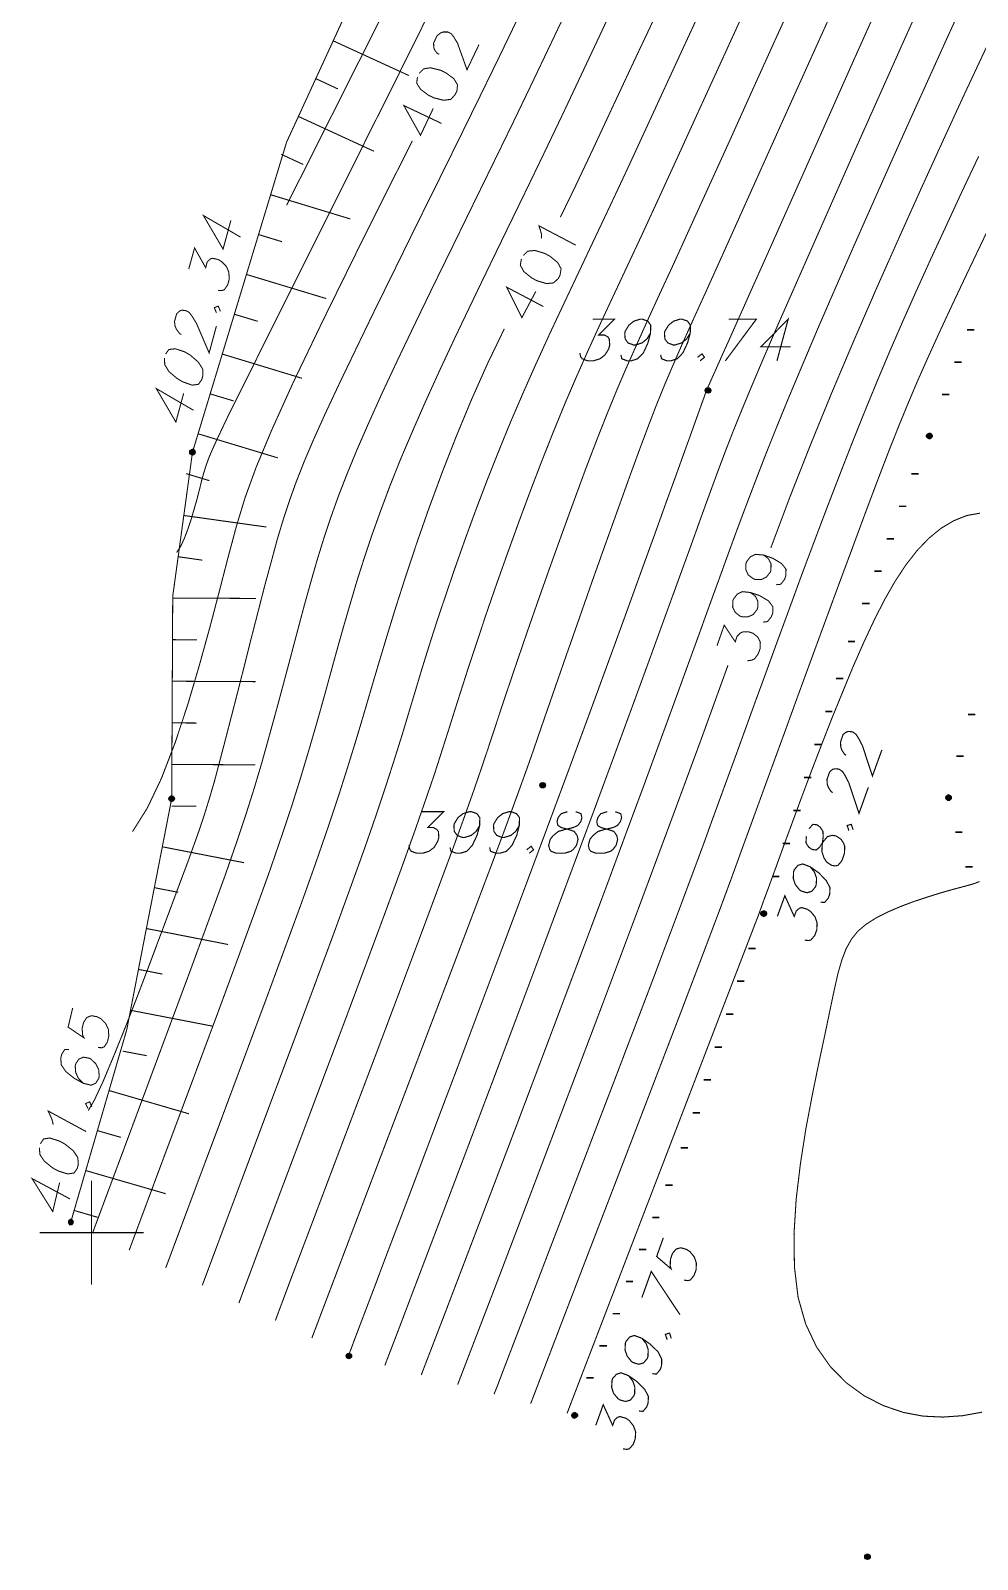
# Model space of a CAD drawing. Extents: x 489 to 720, y 1028 to 1176.
# Drawn here: x 591.96 to 601.07, y 1132.97 to 1147.68 of the extents above; entities that cross this region are included whole.
import ezdxf

# ---------------------------------------------------------------- set-up
doc = ezdxf.new("R2010")
doc.units = 0
doc.header["$MEASUREMENT"] = 0
for name, color, linetype in [('1202', 7, 'Continuous'), ('1501-TOPO', 7, 'Continuous'), ('1501-UP', 7, 'Continuous'), ('1506', 7, 'Continuous'), ('1507', 7, 'Continuous'), ('1510-UP', 7, 'Continuous'), ('1511-DOWN', 7, 'Continuous')]:
    doc.layers.add(name, color=color, linetype=linetype)

msp = doc.modelspace()

# ---------------------------------------------------------------- hatches: boundary and pattern name
at = {"layer": '1501-TOPO', "linetype": 'Continuous', "ltscale": 0.045455}
for points in [[(598.457, 1144.223), (598.457, 1144.203), (598.454, 1144.213)], [(598.462, 1144.232), (598.462, 1144.195), (598.457, 1144.223)], [(598.462, 1144.195), (598.457, 1144.223), (598.457, 1144.203)], [(598.47, 1144.238), (598.47, 1144.189), (598.462, 1144.232)], [(598.47, 1144.189), (598.462, 1144.232), (598.462, 1144.195)], [(598.48, 1144.239), (598.48, 1144.187), (598.47, 1144.238)], [(598.48, 1144.187), (598.47, 1144.238), (598.47, 1144.189)], [(598.491, 1144.238), (598.491, 1144.189), (598.48, 1144.239)], [(598.491, 1144.189), (598.48, 1144.239), (598.48, 1144.187)], [(598.5, 1144.232), (598.5, 1144.195), (598.491, 1144.238)], [(598.5, 1144.195), (598.491, 1144.238), (598.491, 1144.189)], [(598.505, 1144.223), (598.505, 1144.203), (598.5, 1144.232)], [(598.505, 1144.203), (598.5, 1144.232), (598.5, 1144.195)], [(598.508, 1144.213), (598.505, 1144.223), (598.505, 1144.203)], [(600.585, 1143.785), (600.634, 1143.765), (600.583, 1143.774)], [(600.634, 1143.765), (600.583, 1143.774), (600.628, 1143.756)], [(600.583, 1143.774), (600.628, 1143.756), (600.585, 1143.764)], [(600.591, 1143.793), (600.636, 1143.776), (600.585, 1143.785)], [(600.636, 1143.776), (600.585, 1143.785), (600.634, 1143.765)], [(600.628, 1143.756), (600.585, 1143.764), (600.62, 1143.751)], [(600.585, 1143.764), (600.62, 1143.751), (600.591, 1143.756)], [(600.599, 1143.799), (600.634, 1143.786), (600.591, 1143.793)], [(600.634, 1143.786), (600.591, 1143.793), (600.636, 1143.776)], [(600.62, 1143.751), (600.591, 1143.756), (600.61, 1143.748)], [(600.591, 1143.756), (600.61, 1143.748), (600.6, 1143.751)], [(600.609, 1143.802), (600.627, 1143.794), (600.599, 1143.799)], [(600.627, 1143.794), (600.599, 1143.799), (600.634, 1143.786)], [(600.619, 1143.799), (600.609, 1143.802), (600.627, 1143.794)], [(596.866, 1140.426), (596.866, 1140.405), (596.863, 1140.415)], [(596.871, 1140.434), (596.871, 1140.396), (596.866, 1140.426)], [(596.871, 1140.396), (596.866, 1140.426), (596.866, 1140.405)], [(596.88, 1140.439), (596.88, 1140.39), (596.871, 1140.434)], [(596.88, 1140.39), (596.871, 1140.434), (596.871, 1140.396)], [(596.89, 1140.441), (596.89, 1140.389), (596.88, 1140.439)], [(596.89, 1140.389), (596.88, 1140.439), (596.88, 1140.39)], [(596.9, 1140.439), (596.9, 1140.39), (596.89, 1140.441)], [(596.9, 1140.39), (596.89, 1140.441), (596.89, 1140.389)], [(596.909, 1140.434), (596.909, 1140.396), (596.9, 1140.439)], [(596.909, 1140.396), (596.9, 1140.439), (596.9, 1140.39)], [(596.915, 1140.426), (596.915, 1140.405), (596.909, 1140.434)], [(596.915, 1140.405), (596.909, 1140.434), (596.909, 1140.396)], [(596.917, 1140.415), (596.915, 1140.426), (596.915, 1140.405)], [(600.769, 1140.304), (600.818, 1140.305), (600.767, 1140.294)], [(600.818, 1140.305), (600.767, 1140.294), (600.82, 1140.296)], [(600.767, 1140.294), (600.82, 1140.296), (600.769, 1140.285)], [(600.775, 1140.313), (600.811, 1140.314), (600.769, 1140.304)], [(600.811, 1140.314), (600.769, 1140.304), (600.818, 1140.305)], [(600.82, 1140.296), (600.769, 1140.285), (600.818, 1140.286)], [(600.769, 1140.285), (600.818, 1140.286), (600.776, 1140.276)], [(600.783, 1140.319), (600.803, 1140.32), (600.775, 1140.313)], [(600.803, 1140.32), (600.775, 1140.313), (600.811, 1140.314)], [(600.818, 1140.286), (600.776, 1140.276), (600.812, 1140.277)], [(600.776, 1140.276), (600.812, 1140.277), (600.784, 1140.27)], [(600.793, 1140.321), (600.783, 1140.319), (600.803, 1140.32)], [(600.812, 1140.277), (600.784, 1140.27), (600.804, 1140.271)], [(600.784, 1140.27), (600.804, 1140.271), (600.794, 1140.269)], [(598.991, 1139.188), (599.041, 1139.171), (598.99, 1139.178)], [(599.041, 1139.171), (598.99, 1139.178), (599.035, 1139.162)], [(598.99, 1139.178), (599.035, 1139.162), (598.992, 1139.169)], [(598.996, 1139.197), (599.042, 1139.181), (598.991, 1139.188)], [(599.042, 1139.181), (598.991, 1139.188), (599.041, 1139.171)], [(599.035, 1139.162), (598.992, 1139.169), (599.027, 1139.156)], [(598.992, 1139.169), (599.027, 1139.156), (598.997, 1139.16)], [(599.004, 1139.204), (599.04, 1139.19), (598.996, 1139.197)], [(599.04, 1139.19), (598.996, 1139.197), (599.042, 1139.181)], [(599.015, 1139.206), (599.033, 1139.199), (599.004, 1139.204)], [(599.033, 1139.199), (599.004, 1139.204), (599.04, 1139.19)], [(599.025, 1139.204), (599.015, 1139.206), (599.033, 1139.199)], [(599.027, 1139.156), (598.997, 1139.16), (599.017, 1139.153)], [(598.997, 1139.16), (599.017, 1139.153), (599.007, 1139.155)], [(595.002, 1134.934), (595.002, 1134.914), (595, 1134.923)], [(595.008, 1134.943), (595.008, 1134.905), (595.002, 1134.934)], [(595.008, 1134.905), (595.002, 1134.934), (595.002, 1134.914)], [(595.016, 1134.948), (595.016, 1134.899), (595.008, 1134.943)], [(595.016, 1134.899), (595.008, 1134.943), (595.008, 1134.905)], [(595.026, 1134.951), (595.026, 1134.897), (595.016, 1134.948)], [(595.026, 1134.897), (595.016, 1134.948), (595.016, 1134.899)], [(595.036, 1134.948), (595.036, 1134.899), (595.026, 1134.951)], [(595.036, 1134.899), (595.026, 1134.951), (595.026, 1134.897)], [(595.044, 1134.943), (595.044, 1134.905), (595.036, 1134.948)], [(595.044, 1134.905), (595.036, 1134.948), (595.036, 1134.899)], [(595.05, 1134.934), (595.05, 1134.914), (595.044, 1134.943)], [(595.05, 1134.914), (595.044, 1134.943), (595.044, 1134.905)], [(595.052, 1134.923), (595.05, 1134.934), (595.05, 1134.914)], [(597.171, 1134.361), (597.221, 1134.341), (597.17, 1134.351)], [(597.221, 1134.341), (597.17, 1134.351), (597.216, 1134.334)], [(597.17, 1134.351), (597.216, 1134.334), (597.172, 1134.34)], [(597.177, 1134.369), (597.222, 1134.352), (597.171, 1134.361)], [(597.222, 1134.352), (597.171, 1134.361), (597.221, 1134.341)], [(597.216, 1134.334), (597.172, 1134.34), (597.208, 1134.327)], [(597.172, 1134.34), (597.208, 1134.327), (597.178, 1134.332)], [(597.185, 1134.376), (597.22, 1134.362), (597.177, 1134.369)], [(597.22, 1134.362), (597.177, 1134.369), (597.222, 1134.352)], [(597.208, 1134.327), (597.178, 1134.332), (597.197, 1134.324)], [(597.178, 1134.332), (597.197, 1134.324), (597.187, 1134.327)], [(597.195, 1134.378), (597.215, 1134.37), (597.185, 1134.376)], [(597.215, 1134.37), (597.185, 1134.376), (597.22, 1134.362)], [(597.205, 1134.376), (597.195, 1134.378), (597.215, 1134.37)], [(599.99, 1133.002), (599.99, 1132.981), (599.987, 1132.991)], [(599.995, 1133.01), (599.995, 1132.973), (599.99, 1133.002)], [(599.995, 1132.973), (599.99, 1133.002), (599.99, 1132.981)], [(600.003, 1133.015), (600.003, 1132.968), (599.995, 1133.01)], [(600.003, 1132.968), (599.995, 1133.01), (599.995, 1132.973)], [(600.013, 1133.018), (600.013, 1132.965), (600.003, 1133.015)], [(600.013, 1132.965), (600.003, 1133.015), (600.003, 1132.968)], [(600.024, 1133.015), (600.024, 1132.968), (600.013, 1133.018)], [(600.024, 1132.968), (600.013, 1133.018), (600.013, 1132.965)], [(600.033, 1133.01), (600.033, 1132.973), (600.024, 1133.015)], [(600.033, 1132.973), (600.024, 1133.015), (600.024, 1132.968)], [(600.038, 1133.002), (600.038, 1132.981), (600.033, 1133.01)], [(600.038, 1132.981), (600.033, 1133.01), (600.033, 1132.973)], [(600.04, 1132.991), (600.038, 1133.002), (600.038, 1132.981)]]:
    msp.add_hatch(color=7, dxfattribs=at).paths.add_polyline_path(points, flags=0)
at = {"layer": '1501-UP', "linetype": 'Continuous', "ltscale": 0.045455}
for points in [[(593.501, 1143.634), (593.549, 1143.623), (593.496, 1143.624)], [(593.549, 1143.623), (593.496, 1143.624), (593.547, 1143.613)], [(593.496, 1143.624), (593.547, 1143.613), (593.496, 1143.614)], [(593.547, 1143.613), (593.496, 1143.614), (593.544, 1143.604)], [(593.496, 1143.614), (593.544, 1143.604), (593.5, 1143.604)], [(593.544, 1143.604), (593.5, 1143.604), (593.536, 1143.596)], [(593.5, 1143.604), (593.536, 1143.596), (593.508, 1143.597)], [(593.508, 1143.64), (593.544, 1143.632), (593.501, 1143.634)], [(593.544, 1143.632), (593.501, 1143.634), (593.549, 1143.623)], [(593.518, 1143.645), (593.537, 1143.64), (593.508, 1143.64)], [(593.537, 1143.64), (593.508, 1143.64), (593.544, 1143.632)], [(593.536, 1143.596), (593.508, 1143.597), (593.527, 1143.593)], [(593.508, 1143.597), (593.527, 1143.593), (593.517, 1143.593)], [(593.528, 1143.645), (593.518, 1143.645), (593.537, 1143.64)], [(593.3, 1140.298), (593.347, 1140.291), (593.296, 1140.289)], [(593.347, 1140.291), (593.296, 1140.289), (593.347, 1140.281)], [(593.296, 1140.289), (593.347, 1140.281), (593.296, 1140.279)], [(593.347, 1140.281), (593.296, 1140.279), (593.344, 1140.271)], [(593.296, 1140.279), (593.344, 1140.271), (593.301, 1140.269)], [(593.307, 1140.306), (593.343, 1140.301), (593.3, 1140.298)], [(593.343, 1140.301), (593.3, 1140.298), (593.347, 1140.291)], [(593.344, 1140.271), (593.301, 1140.269), (593.337, 1140.264)], [(593.301, 1140.269), (593.337, 1140.264), (593.309, 1140.262)], [(593.316, 1140.311), (593.335, 1140.307), (593.307, 1140.306)], [(593.335, 1140.307), (593.307, 1140.306), (593.343, 1140.301)], [(593.337, 1140.264), (593.309, 1140.262), (593.328, 1140.26)], [(593.309, 1140.262), (593.328, 1140.26), (593.318, 1140.259)], [(593.326, 1140.311), (593.316, 1140.311), (593.335, 1140.307)], [(592.329, 1136.226), (592.377, 1136.214), (592.325, 1136.216)], [(592.337, 1136.232), (592.374, 1136.224), (592.329, 1136.226)], [(592.374, 1136.224), (592.329, 1136.226), (592.377, 1136.214)], [(592.346, 1136.236), (592.367, 1136.231), (592.337, 1136.232)], [(592.367, 1136.231), (592.337, 1136.232), (592.374, 1136.224)], [(592.357, 1136.236), (592.346, 1136.236), (592.367, 1136.231)], [(592.377, 1136.214), (592.325, 1136.216), (592.377, 1136.204)], [(592.325, 1136.216), (592.377, 1136.204), (592.325, 1136.206)], [(592.377, 1136.204), (592.325, 1136.206), (592.372, 1136.195)], [(592.325, 1136.206), (592.372, 1136.195), (592.328, 1136.196)], [(592.372, 1136.195), (592.328, 1136.196), (592.365, 1136.188)], [(592.328, 1136.196), (592.365, 1136.188), (592.335, 1136.189)], [(592.365, 1136.188), (592.335, 1136.189), (592.355, 1136.185)], [(592.335, 1136.189), (592.355, 1136.185), (592.345, 1136.185)]]:
    msp.add_hatch(color=18, dxfattribs=at).paths.add_polyline_path(points, flags=0)

# ---------------------------------------------------------------- linework, layer by layer
at = {"color": 18, "linetype": 'Continuous', "ltscale": 0.045455, "const_width": 0.01}
for points in [[(593.985, 1145.688), (593.627, 1145.896), (593.816, 1145.573), (593.891, 1145.849)], [(593.486, 1145.381), (593.542, 1145.584), (593.649, 1145.394), (593.663, 1145.449), (593.691, 1145.476), (593.712, 1145.485), (593.768, 1145.473), (593.802, 1145.453), (593.849, 1145.405), (593.872, 1145.348), (593.875, 1145.282), (593.86, 1145.228), (593.828, 1145.182), (593.805, 1145.174), (593.767, 1145.176)], [(593.415, 1144.752), (593.397, 1144.762), (593.368, 1144.801), (593.355, 1144.829), (593.349, 1144.876), (593.369, 1144.949), (593.396, 1144.976), (593.418, 1144.985), (593.457, 1144.982), (593.491, 1144.963), (593.52, 1144.924), (593.561, 1144.857), (593.682, 1144.574), (593.752, 1144.832)], [(593.752, 1144.96), (593.732, 1145.01), (593.77, 1145.024), (593.791, 1144.974)], [(593.253, 1144.526), (593.255, 1144.461), (593.296, 1144.394), (593.377, 1144.326), (593.428, 1144.296), (593.518, 1144.264), (593.579, 1144.272), (593.611, 1144.316), (593.621, 1144.354), (593.62, 1144.419), (593.578, 1144.486), (593.499, 1144.554), (593.447, 1144.584), (593.357, 1144.614), (593.295, 1144.607), (593.263, 1144.562)], [(593.532, 1144.022), (593.174, 1144.231), (593.362, 1143.909), (593.437, 1144.185)], [(592.37, 1138.272), (592.326, 1138.087), (592.478, 1137.984), (592.465, 1138.012), (592.461, 1138.077), (592.475, 1138.132), (592.505, 1138.179), (592.549, 1138.197), (592.605, 1138.187), (592.64, 1138.169), (592.687, 1138.122), (592.713, 1138.065), (592.717, 1138.001), (592.704, 1137.945), (592.674, 1137.898), (592.652, 1137.889), (592.612, 1137.89)], [(592.334, 1137.873), (592.295, 1137.873), (592.265, 1137.827), (592.255, 1137.79), (592.26, 1137.724), (592.303, 1137.66), (592.385, 1137.594), (592.472, 1137.547), (592.546, 1137.528), (592.59, 1137.546), (592.62, 1137.593), (592.625, 1137.611), (592.62, 1137.677), (592.594, 1137.732), (592.546, 1137.779), (592.529, 1137.788), (592.472, 1137.798), (592.429, 1137.779), (592.399, 1137.734), (592.394, 1137.714), (592.399, 1137.649), (592.425, 1137.594), (592.472, 1137.547)], [(592.182, 1137.149), (592.172, 1137.196), (592.134, 1137.28), (592.499, 1137.082)], [(592.517, 1137.303), (592.494, 1137.352), (592.533, 1137.368), (592.555, 1137.319)], [(592.05, 1136.928), (592.054, 1136.862), (592.097, 1136.797), (592.179, 1136.731), (592.232, 1136.703), (592.322, 1136.674), (592.384, 1136.684), (592.415, 1136.73), (592.424, 1136.768), (592.419, 1136.832), (592.376, 1136.897), (592.294, 1136.963), (592.242, 1136.991), (592.15, 1137.02), (592.09, 1137.011), (592.059, 1136.964)], [(592.344, 1136.434), (591.979, 1136.63), (592.178, 1136.313), (592.244, 1136.591)]]:
    msp.add_lwpolyline(points, dxfattribs=at)
at = {"color": 250, "linetype": 'Continuous', "ltscale": 0.045455, "const_width": 0.0112}
for points in [[(597.372, 1144.899), (597.582, 1144.899), (597.427, 1144.746), (597.484, 1144.746), (597.517, 1144.728), (597.53, 1144.709), (597.535, 1144.651), (597.525, 1144.613), (597.49, 1144.556), (597.442, 1144.518), (597.379, 1144.498), (597.322, 1144.498), (597.27, 1144.518), (597.255, 1144.537), (597.247, 1144.574)], [(597.927, 1144.765), (597.893, 1144.709), (597.845, 1144.67), (597.783, 1144.651), (597.763, 1144.651), (597.711, 1144.67), (597.683, 1144.709), (597.679, 1144.765), (597.685, 1144.785), (597.719, 1144.841), (597.767, 1144.88), (597.829, 1144.899), (597.849, 1144.899), (597.901, 1144.88), (597.929, 1144.841), (597.927, 1144.765), (597.902, 1144.67), (597.858, 1144.574), (597.804, 1144.518), (597.742, 1144.498), (597.703, 1144.498), (597.651, 1144.518), (597.642, 1144.556)], [(598.309, 1144.765), (598.275, 1144.709), (598.226, 1144.67), (598.163, 1144.651), (598.145, 1144.651), (598.093, 1144.67), (598.065, 1144.709), (598.061, 1144.765), (598.066, 1144.785), (598.101, 1144.841), (598.149, 1144.88), (598.211, 1144.899), (598.23, 1144.899), (598.283, 1144.88), (598.31, 1144.841), (598.309, 1144.765), (598.283, 1144.67), (598.238, 1144.574), (598.185, 1144.518), (598.122, 1144.498), (598.085, 1144.498), (598.033, 1144.518), (598.024, 1144.556)], [(598.678, 1144.899), (598.945, 1144.899), (598.647, 1144.498)], [(599.143, 1144.498), (599.251, 1144.899), (598.988, 1144.632), (599.274, 1144.632)], [(598.379, 1144.532), (598.422, 1144.565), (598.446, 1144.532), (598.404, 1144.498)], [(599.809, 1140.702), (599.793, 1140.713), (599.767, 1140.753), (599.757, 1140.782), (599.754, 1140.829), (599.779, 1140.902), (599.809, 1140.926), (599.832, 1140.932), (599.87, 1140.928), (599.903, 1140.905), (599.929, 1140.864), (599.965, 1140.795), (600.061, 1140.503), (600.152, 1140.754)], [(599.679, 1140.343), (599.663, 1140.354), (599.637, 1140.395), (599.627, 1140.423), (599.624, 1140.471), (599.65, 1140.543), (599.679, 1140.568), (599.702, 1140.573), (599.741, 1140.569), (599.774, 1140.546), (599.799, 1140.506), (599.835, 1140.436), (599.932, 1140.144), (600.022, 1140.395)], [(595.728, 1140.16), (595.938, 1140.16), (595.783, 1140.007), (595.84, 1140.007), (595.872, 1139.988), (595.887, 1139.97), (595.891, 1139.912), (595.88, 1139.874), (595.846, 1139.816), (595.797, 1139.779), (595.735, 1139.76), (595.678, 1139.76), (595.626, 1139.779), (595.612, 1139.798), (595.603, 1139.836)], [(596.284, 1140.027), (596.25, 1139.97), (596.201, 1139.931), (596.138, 1139.912), (596.119, 1139.912), (596.068, 1139.931), (596.04, 1139.97), (596.036, 1140.027), (596.041, 1140.046), (596.075, 1140.103), (596.124, 1140.141), (596.186, 1140.16), (596.205, 1140.16), (596.257, 1140.141), (596.285, 1140.103), (596.284, 1140.027), (596.258, 1139.931), (596.213, 1139.836), (596.16, 1139.779), (596.097, 1139.76), (596.06, 1139.76), (596.008, 1139.779), (595.999, 1139.816)], [(596.665, 1140.027), (596.63, 1139.97), (596.583, 1139.931), (596.52, 1139.912), (596.501, 1139.912), (596.449, 1139.931), (596.421, 1139.97), (596.417, 1140.027), (596.422, 1140.046), (596.457, 1140.103), (596.505, 1140.141), (596.567, 1140.16), (596.586, 1140.16), (596.638, 1140.141), (596.667, 1140.103), (596.665, 1140.027), (596.64, 1139.931), (596.595, 1139.836), (596.542, 1139.779), (596.479, 1139.76), (596.441, 1139.76), (596.388, 1139.779), (596.38, 1139.816)], [(597.129, 1140.16), (597.068, 1140.141), (597.038, 1140.103), (597.028, 1140.065), (597.037, 1140.027), (597.07, 1140.007), (597.141, 1139.988), (597.193, 1139.97), (597.221, 1139.931), (597.23, 1139.894), (597.215, 1139.836), (597.185, 1139.798), (597.161, 1139.779), (597.099, 1139.76), (597.022, 1139.76), (596.97, 1139.779), (596.957, 1139.798), (596.947, 1139.836), (596.963, 1139.894), (596.992, 1139.931), (597.041, 1139.97), (597.103, 1139.988), (597.184, 1140.007), (597.227, 1140.027), (597.257, 1140.065), (597.267, 1140.103), (597.258, 1140.141), (597.207, 1140.16)], [(597.511, 1140.16), (597.449, 1140.141), (597.42, 1140.103), (597.41, 1140.065), (597.418, 1140.027), (597.451, 1140.007), (597.522, 1139.988), (597.575, 1139.97), (597.602, 1139.931), (597.611, 1139.894), (597.596, 1139.836), (597.567, 1139.798), (597.543, 1139.779), (597.48, 1139.76), (597.404, 1139.76), (597.352, 1139.779), (597.338, 1139.798), (597.329, 1139.836), (597.344, 1139.894), (597.374, 1139.931), (597.422, 1139.97), (597.484, 1139.988), (597.566, 1140.007), (597.609, 1140.027), (597.638, 1140.065), (597.649, 1140.103), (597.64, 1140.141), (597.587, 1140.16)], [(599.426, 1139.924), (599.422, 1139.859), (599.449, 1139.819), (599.482, 1139.796), (599.52, 1139.791), (599.55, 1139.815), (599.592, 1139.876), (599.627, 1139.919), (599.672, 1139.932), (599.711, 1139.927), (599.76, 1139.894), (599.786, 1139.853), (599.795, 1139.823), (599.792, 1139.759), (599.767, 1139.687), (599.73, 1139.644), (599.708, 1139.638), (599.669, 1139.643), (599.62, 1139.676), (599.595, 1139.716), (599.575, 1139.776), (599.578, 1139.84), (599.588, 1139.923), (599.585, 1139.97), (599.559, 1140.011), (599.527, 1140.034), (599.488, 1140.038), (599.452, 1139.996)], [(599.835, 1139.976), (599.818, 1140.027), (599.858, 1140.038), (599.875, 1139.987)], [(596.736, 1139.793), (596.778, 1139.827), (596.803, 1139.793), (596.76, 1139.76)], [(599.462, 1139.63), (599.504, 1139.578), (599.524, 1139.52), (599.52, 1139.454), (599.513, 1139.437), (599.478, 1139.394), (599.433, 1139.38), (599.377, 1139.396), (599.361, 1139.407), (599.319, 1139.46), (599.3, 1139.518), (599.303, 1139.584), (599.31, 1139.601), (599.345, 1139.644), (599.391, 1139.657), (599.462, 1139.63), (599.543, 1139.573), (599.617, 1139.498), (599.653, 1139.429), (599.65, 1139.364), (599.636, 1139.328), (599.601, 1139.286), (599.562, 1139.29)], [(599.147, 1139.153), (599.219, 1139.351), (599.309, 1139.152), (599.329, 1139.206), (599.358, 1139.23), (599.38, 1139.237), (599.436, 1139.221), (599.468, 1139.198), (599.51, 1139.147), (599.529, 1139.088), (599.526, 1139.023), (599.507, 1138.97), (599.471, 1138.927), (599.449, 1138.92), (599.41, 1138.924)], [(598.05, 1136.06), (597.986, 1135.88), (598.125, 1135.761), (598.116, 1135.789), (598.119, 1135.855), (598.138, 1135.909), (598.174, 1135.952), (598.219, 1135.964), (598.274, 1135.948), (598.307, 1135.926), (598.349, 1135.874), (598.368, 1135.816), (598.365, 1135.751), (598.345, 1135.697), (598.31, 1135.654), (598.287, 1135.648), (598.249, 1135.653)], [(597.844, 1135.485), (597.934, 1135.736), (598.21, 1135.32)], [(597.844, 1135.093), (597.886, 1135.04), (597.905, 1134.982), (597.902, 1134.916), (597.896, 1134.899), (597.86, 1134.856), (597.815, 1134.843), (597.76, 1134.859), (597.744, 1134.87), (597.702, 1134.922), (597.682, 1134.98), (597.685, 1135.046), (597.692, 1135.063), (597.727, 1135.106), (597.772, 1135.12), (597.844, 1135.093), (597.925, 1135.036), (598, 1134.962), (598.035, 1134.891), (598.033, 1134.827), (598.019, 1134.791), (597.984, 1134.748), (597.945, 1134.753)], [(598.087, 1135.08), (598.07, 1135.131), (598.11, 1135.143), (598.127, 1135.091)], [(597.715, 1134.734), (597.757, 1134.681), (597.776, 1134.623), (597.774, 1134.559), (597.767, 1134.54), (597.732, 1134.497), (597.686, 1134.485), (597.63, 1134.501), (597.615, 1134.512), (597.572, 1134.563), (597.553, 1134.621), (597.557, 1134.687), (597.562, 1134.705), (597.599, 1134.747), (597.643, 1134.761), (597.715, 1134.734), (597.796, 1134.677), (597.87, 1134.603), (597.907, 1134.534), (597.903, 1134.468), (597.89, 1134.432), (597.854, 1134.389), (597.816, 1134.394)], [(597.401, 1134.256), (597.472, 1134.454), (597.563, 1134.255), (597.583, 1134.31), (597.611, 1134.334), (597.634, 1134.34), (597.69, 1134.324), (597.721, 1134.303), (597.763, 1134.251), (597.784, 1134.193), (597.78, 1134.127), (597.761, 1134.073), (597.725, 1134.031), (597.702, 1134.024), (597.663, 1134.029)]]:
    msp.add_lwpolyline(points, dxfattribs=at)
at = {"layer": '1202', "color": 7, "linetype": 'Continuous', "ltscale": 0.045455, "const_width": 0.0112}
for points in [[(592.551, 1136.611), (592.551, 1135.61)], [(593.052, 1136.11), (592.051, 1136.11)]]:
    msp.add_lwpolyline(points, dxfattribs=at)
at = {"layer": '1501-TOPO', "color": 7, "linetype": 'Continuous', "ltscale": 0.045455, "const_width": 0.0112}
for points in [[(598.455, 1144.213), (598.505, 1144.213)], [(600.584, 1143.774), (600.634, 1143.774)], [(596.865, 1140.415), (596.915, 1140.415)], [(600.768, 1140.295), (600.818, 1140.295)], [(598.991, 1139.18), (599.041, 1139.18)], [(595.001, 1134.923), (595.051, 1134.923)], [(597.171, 1134.351), (597.221, 1134.351)], [(599.988, 1132.991), (600.038, 1132.991)]]:
    msp.add_lwpolyline(points, dxfattribs=at)
at = {"layer": '1501-TOPO', "color": 7, "linetype": 'Continuous', "ltscale": 0.045455}
for points in [[(598.457, 1144.223), (598.457, 1144.203), (598.454, 1144.213)], [(598.462, 1144.232), (598.462, 1144.195), (598.457, 1144.223)], [(598.462, 1144.195), (598.457, 1144.223), (598.457, 1144.203)], [(598.47, 1144.238), (598.47, 1144.189), (598.462, 1144.232)], [(598.47, 1144.189), (598.462, 1144.232), (598.462, 1144.195)], [(598.48, 1144.239), (598.48, 1144.187), (598.47, 1144.238)], [(598.48, 1144.187), (598.47, 1144.238), (598.47, 1144.189)], [(598.491, 1144.238), (598.491, 1144.189), (598.48, 1144.239)], [(598.491, 1144.189), (598.48, 1144.239), (598.48, 1144.187)], [(598.5, 1144.232), (598.5, 1144.195), (598.491, 1144.238)], [(598.5, 1144.195), (598.491, 1144.238), (598.491, 1144.189)], [(598.505, 1144.223), (598.505, 1144.203), (598.5, 1144.232)], [(598.505, 1144.203), (598.5, 1144.232), (598.5, 1144.195)], [(598.508, 1144.213), (598.505, 1144.223), (598.505, 1144.203)], [(600.585, 1143.785), (600.634, 1143.765), (600.583, 1143.774)], [(600.634, 1143.765), (600.583, 1143.774), (600.628, 1143.756)], [(600.583, 1143.774), (600.628, 1143.756), (600.585, 1143.764)], [(600.591, 1143.793), (600.636, 1143.776), (600.585, 1143.785)], [(600.636, 1143.776), (600.585, 1143.785), (600.634, 1143.765)], [(600.628, 1143.756), (600.585, 1143.764), (600.62, 1143.751)], [(600.585, 1143.764), (600.62, 1143.751), (600.591, 1143.756)], [(600.599, 1143.799), (600.634, 1143.786), (600.591, 1143.793)], [(600.634, 1143.786), (600.591, 1143.793), (600.636, 1143.776)], [(600.62, 1143.751), (600.591, 1143.756), (600.61, 1143.748)], [(600.591, 1143.756), (600.61, 1143.748), (600.6, 1143.751)], [(600.609, 1143.802), (600.627, 1143.794), (600.599, 1143.799)], [(600.627, 1143.794), (600.599, 1143.799), (600.634, 1143.786)], [(600.619, 1143.799), (600.609, 1143.802), (600.627, 1143.794)], [(596.866, 1140.426), (596.866, 1140.405), (596.863, 1140.415)], [(596.871, 1140.434), (596.871, 1140.396), (596.866, 1140.426)], [(596.871, 1140.396), (596.866, 1140.426), (596.866, 1140.405)], [(596.88, 1140.439), (596.88, 1140.39), (596.871, 1140.434)], [(596.88, 1140.39), (596.871, 1140.434), (596.871, 1140.396)], [(596.89, 1140.441), (596.89, 1140.389), (596.88, 1140.439)], [(596.89, 1140.389), (596.88, 1140.439), (596.88, 1140.39)], [(596.9, 1140.439), (596.9, 1140.39), (596.89, 1140.441)], [(596.9, 1140.39), (596.89, 1140.441), (596.89, 1140.389)], [(596.909, 1140.434), (596.909, 1140.396), (596.9, 1140.439)], [(596.909, 1140.396), (596.9, 1140.439), (596.9, 1140.39)], [(596.915, 1140.426), (596.915, 1140.405), (596.909, 1140.434)], [(596.915, 1140.405), (596.909, 1140.434), (596.909, 1140.396)], [(596.917, 1140.415), (596.915, 1140.426), (596.915, 1140.405)], [(600.769, 1140.304), (600.818, 1140.305), (600.767, 1140.294)], [(600.818, 1140.305), (600.767, 1140.294), (600.82, 1140.296)], [(600.767, 1140.294), (600.82, 1140.296), (600.769, 1140.285)], [(600.775, 1140.313), (600.811, 1140.314), (600.769, 1140.304)], [(600.811, 1140.314), (600.769, 1140.304), (600.818, 1140.305)], [(600.82, 1140.296), (600.769, 1140.285), (600.818, 1140.286)], [(600.769, 1140.285), (600.818, 1140.286), (600.776, 1140.276)], [(600.783, 1140.319), (600.803, 1140.32), (600.775, 1140.313)], [(600.803, 1140.32), (600.775, 1140.313), (600.811, 1140.314)], [(600.818, 1140.286), (600.776, 1140.276), (600.812, 1140.277)], [(600.776, 1140.276), (600.812, 1140.277), (600.784, 1140.27)], [(600.793, 1140.321), (600.783, 1140.319), (600.803, 1140.32)], [(600.812, 1140.277), (600.784, 1140.27), (600.804, 1140.271)], [(600.784, 1140.27), (600.804, 1140.271), (600.794, 1140.269)], [(598.991, 1139.188), (599.041, 1139.171), (598.99, 1139.178)], [(599.041, 1139.171), (598.99, 1139.178), (599.035, 1139.162)], [(598.99, 1139.178), (599.035, 1139.162), (598.992, 1139.169)], [(598.996, 1139.197), (599.042, 1139.181), (598.991, 1139.188)], [(599.042, 1139.181), (598.991, 1139.188), (599.041, 1139.171)], [(599.035, 1139.162), (598.992, 1139.169), (599.027, 1139.156)], [(598.992, 1139.169), (599.027, 1139.156), (598.997, 1139.16)], [(599.004, 1139.204), (599.04, 1139.19), (598.996, 1139.197)], [(599.04, 1139.19), (598.996, 1139.197), (599.042, 1139.181)], [(599.015, 1139.206), (599.033, 1139.199), (599.004, 1139.204)], [(599.033, 1139.199), (599.004, 1139.204), (599.04, 1139.19)], [(599.025, 1139.204), (599.015, 1139.206), (599.033, 1139.199)], [(599.027, 1139.156), (598.997, 1139.16), (599.017, 1139.153)], [(598.997, 1139.16), (599.017, 1139.153), (599.007, 1139.155)], [(595.002, 1134.934), (595.002, 1134.914), (595, 1134.923)], [(595.008, 1134.943), (595.008, 1134.905), (595.002, 1134.934)], [(595.008, 1134.905), (595.002, 1134.934), (595.002, 1134.914)], [(595.016, 1134.948), (595.016, 1134.899), (595.008, 1134.943)], [(595.016, 1134.899), (595.008, 1134.943), (595.008, 1134.905)], [(595.026, 1134.951), (595.026, 1134.897), (595.016, 1134.948)], [(595.026, 1134.897), (595.016, 1134.948), (595.016, 1134.899)], [(595.036, 1134.948), (595.036, 1134.899), (595.026, 1134.951)], [(595.036, 1134.899), (595.026, 1134.951), (595.026, 1134.897)], [(595.044, 1134.943), (595.044, 1134.905), (595.036, 1134.948)], [(595.044, 1134.905), (595.036, 1134.948), (595.036, 1134.899)], [(595.05, 1134.934), (595.05, 1134.914), (595.044, 1134.943)], [(595.05, 1134.914), (595.044, 1134.943), (595.044, 1134.905)], [(595.052, 1134.923), (595.05, 1134.934), (595.05, 1134.914)], [(597.171, 1134.361), (597.221, 1134.341), (597.17, 1134.351)], [(597.221, 1134.341), (597.17, 1134.351), (597.216, 1134.334)], [(597.17, 1134.351), (597.216, 1134.334), (597.172, 1134.34)], [(597.177, 1134.369), (597.222, 1134.352), (597.171, 1134.361)], [(597.222, 1134.352), (597.171, 1134.361), (597.221, 1134.341)], [(597.216, 1134.334), (597.172, 1134.34), (597.208, 1134.327)], [(597.172, 1134.34), (597.208, 1134.327), (597.178, 1134.332)], [(597.185, 1134.376), (597.22, 1134.362), (597.177, 1134.369)], [(597.22, 1134.362), (597.177, 1134.369), (597.222, 1134.352)], [(597.208, 1134.327), (597.178, 1134.332), (597.197, 1134.324)], [(597.178, 1134.332), (597.197, 1134.324), (597.187, 1134.327)], [(597.195, 1134.378), (597.215, 1134.37), (597.185, 1134.376)], [(597.215, 1134.37), (597.185, 1134.376), (597.22, 1134.362)], [(597.205, 1134.376), (597.195, 1134.378), (597.215, 1134.37)], [(599.99, 1133.002), (599.99, 1132.981), (599.987, 1132.991)], [(599.995, 1133.01), (599.995, 1132.973), (599.99, 1133.002)], [(599.995, 1132.973), (599.99, 1133.002), (599.99, 1132.981)], [(600.003, 1133.015), (600.003, 1132.968), (599.995, 1133.01)], [(600.003, 1132.968), (599.995, 1133.01), (599.995, 1132.973)], [(600.013, 1133.018), (600.013, 1132.965), (600.003, 1133.015)], [(600.013, 1132.965), (600.003, 1133.015), (600.003, 1132.968)], [(600.024, 1133.015), (600.024, 1132.968), (600.013, 1133.018)], [(600.024, 1132.968), (600.013, 1133.018), (600.013, 1132.965)], [(600.033, 1133.01), (600.033, 1132.973), (600.024, 1133.015)], [(600.033, 1132.973), (600.024, 1133.015), (600.024, 1132.968)], [(600.038, 1133.002), (600.038, 1132.981), (600.033, 1133.01)], [(600.038, 1132.981), (600.033, 1133.01), (600.033, 1132.973)], [(600.04, 1132.991), (600.038, 1133.002), (600.038, 1132.981)]]:
    msp.add_lwpolyline(points, dxfattribs=at)
for centre in [(598.48, 1144.213), (600.609, 1143.774), (596.89, 1140.415), (600.793, 1140.295), (599.016, 1139.18), (595.026, 1134.923), (597.196, 1134.351), (600.013, 1132.991)]:
    msp.add_circle(centre, 0.0261, dxfattribs=at)
at = {"layer": '1501-UP', "color": 18, "linetype": 'Continuous', "ltscale": 0.045455}
for points in [[(593.501, 1143.634), (593.549, 1143.623), (593.496, 1143.624)], [(593.549, 1143.623), (593.496, 1143.624), (593.547, 1143.613)], [(593.496, 1143.624), (593.547, 1143.613), (593.496, 1143.614)], [(593.547, 1143.613), (593.496, 1143.614), (593.544, 1143.604)], [(593.496, 1143.614), (593.544, 1143.604), (593.5, 1143.604)], [(593.544, 1143.604), (593.5, 1143.604), (593.536, 1143.596)], [(593.5, 1143.604), (593.536, 1143.596), (593.508, 1143.597)], [(593.508, 1143.64), (593.544, 1143.632), (593.501, 1143.634)], [(593.544, 1143.632), (593.501, 1143.634), (593.549, 1143.623)], [(593.518, 1143.645), (593.537, 1143.64), (593.508, 1143.64)], [(593.537, 1143.64), (593.508, 1143.64), (593.544, 1143.632)], [(593.536, 1143.596), (593.508, 1143.597), (593.527, 1143.593)], [(593.508, 1143.597), (593.527, 1143.593), (593.517, 1143.593)], [(593.528, 1143.645), (593.518, 1143.645), (593.537, 1143.64)], [(593.3, 1140.298), (593.347, 1140.291), (593.296, 1140.289)], [(593.347, 1140.291), (593.296, 1140.289), (593.347, 1140.281)], [(593.296, 1140.289), (593.347, 1140.281), (593.296, 1140.279)], [(593.347, 1140.281), (593.296, 1140.279), (593.344, 1140.271)], [(593.296, 1140.279), (593.344, 1140.271), (593.301, 1140.269)], [(593.307, 1140.306), (593.343, 1140.301), (593.3, 1140.298)], [(593.343, 1140.301), (593.3, 1140.298), (593.347, 1140.291)], [(593.344, 1140.271), (593.301, 1140.269), (593.337, 1140.264)], [(593.301, 1140.269), (593.337, 1140.264), (593.309, 1140.262)], [(593.316, 1140.311), (593.335, 1140.307), (593.307, 1140.306)], [(593.335, 1140.307), (593.307, 1140.306), (593.343, 1140.301)], [(593.337, 1140.264), (593.309, 1140.262), (593.328, 1140.26)], [(593.309, 1140.262), (593.328, 1140.26), (593.318, 1140.259)], [(593.326, 1140.311), (593.316, 1140.311), (593.335, 1140.307)], [(592.329, 1136.226), (592.377, 1136.214), (592.325, 1136.216)], [(592.337, 1136.232), (592.374, 1136.224), (592.329, 1136.226)], [(592.374, 1136.224), (592.329, 1136.226), (592.377, 1136.214)], [(592.346, 1136.236), (592.367, 1136.231), (592.337, 1136.232)], [(592.367, 1136.231), (592.337, 1136.232), (592.374, 1136.224)], [(592.357, 1136.236), (592.346, 1136.236), (592.367, 1136.231)], [(592.377, 1136.214), (592.325, 1136.216), (592.377, 1136.204)], [(592.325, 1136.216), (592.377, 1136.204), (592.325, 1136.206)], [(592.377, 1136.204), (592.325, 1136.206), (592.372, 1136.195)], [(592.325, 1136.206), (592.372, 1136.195), (592.328, 1136.196)], [(592.372, 1136.195), (592.328, 1136.196), (592.365, 1136.188)], [(592.328, 1136.196), (592.365, 1136.188), (592.335, 1136.189)], [(592.365, 1136.188), (592.335, 1136.189), (592.355, 1136.185)], [(592.335, 1136.189), (592.355, 1136.185), (592.345, 1136.185)]]:
    msp.add_lwpolyline(points, dxfattribs=at)
at = {"layer": '1501-UP', "color": 18, "linetype": 'Continuous', "ltscale": 0.045455, "const_width": 0.01}
for points in [[(593.501, 1143.619), (593.545, 1143.619)], [(593.301, 1140.285), (593.345, 1140.285)], [(592.329, 1136.21), (592.374, 1136.21)]]:
    msp.add_lwpolyline(points, dxfattribs=at)
at = {"layer": '1501-UP', "color": 18, "linetype": 'Continuous', "ltscale": 0.045455}
for centre in [(593.522, 1143.619), (593.322, 1140.285)]:
    msp.add_circle(centre, 0.0261, dxfattribs=at)
msp.add_arc((592.351, 1136.21), 0.0261, 166.5967, 166.5967, dxfattribs=at)
at = {"layer": '1506', "color": 13, "linetype": 'Continuous', "ltscale": 0.045455, "const_width": 0.01}
for points in [[(592.913, 1135.94), (593.247, 1136.836), (593.529, 1137.59), (593.765, 1138.223), (593.96, 1138.753), (594.122, 1139.196), (594.258, 1139.571), (594.37, 1139.897), (594.469, 1140.191), (594.557, 1140.471), (594.637, 1140.738), (594.712, 1140.995), (594.782, 1141.243), (594.847, 1141.481), (594.911, 1141.714), (594.975, 1141.941), (595.04, 1142.164), (595.105, 1142.385), (595.175, 1142.604), (595.25, 1142.828), (595.332, 1143.056), (595.421, 1143.295), (595.521, 1143.546), (595.634, 1143.811), (595.758, 1144.095), (595.896, 1144.399), (596.047, 1144.722), (596.209, 1145.061), (596.378, 1145.412), (596.553, 1145.773), (596.732, 1146.141), (596.912, 1146.514), (597.091, 1146.889), (597.267, 1147.263), (597.442, 1147.635), (597.613, 1148.002)], [(593.369, 1142.653), (593.408, 1142.712), (593.443, 1142.788), (593.477, 1142.877), (593.509, 1142.973), (593.538, 1143.072), (593.566, 1143.17), (593.59, 1143.263), (593.61, 1143.345), (593.629, 1143.415), (593.65, 1143.482), (593.677, 1143.559), (593.717, 1143.653), (593.775, 1143.779), (593.855, 1143.947), (593.965, 1144.17), (594.108, 1144.456), (594.287, 1144.816), (594.496, 1145.235), (594.726, 1145.695), (594.968, 1146.178), (595.212, 1146.669), (595.452, 1147.148), (595.676, 1147.599), (595.876, 1148.004)], [(594.319, 1135.264), (594.461, 1135.644), (594.64, 1136.116), (594.843, 1136.654), (595.061, 1137.231), (595.285, 1137.822), (595.502, 1138.399), (595.704, 1138.938), (595.88, 1139.411), (596.024, 1139.798), (596.137, 1140.11), (596.227, 1140.364), (596.3, 1140.576), (596.363, 1140.763), (596.422, 1140.943), (596.484, 1141.13), (596.555, 1141.343), (596.64, 1141.594), (596.737, 1141.878), (596.844, 1142.185), (596.957, 1142.505), (597.074, 1142.83), (597.19, 1143.149), (597.302, 1143.454), (597.409, 1143.734), (597.507, 1143.982), (597.6, 1144.21), (597.693, 1144.427), (597.79, 1144.645), (597.894, 1144.877), (598.012, 1145.135), (598.149, 1145.43), (598.305, 1145.774), (598.488, 1146.176), (598.691, 1146.622), (598.905, 1147.098), (599.127, 1147.588), (599.349, 1148.073)], [(592.562, 1136.109), (592.944, 1137.134), (593.251, 1137.96), (593.495, 1138.616), (593.685, 1139.134), (593.833, 1139.539), (593.946, 1139.864), (594.037, 1140.137), (594.116, 1140.387), (594.191, 1140.639), (594.262, 1140.895), (594.333, 1141.153), (594.402, 1141.409), (594.469, 1141.661), (594.534, 1141.907), (594.597, 1142.144), (594.66, 1142.37), (594.721, 1142.582), (594.784, 1142.786), (594.851, 1142.988), (594.925, 1143.195), (595.009, 1143.411), (595.105, 1143.645), (595.217, 1143.901), (595.345, 1144.186), (595.494, 1144.504), (595.66, 1144.851), (595.838, 1145.219), (596.026, 1145.603), (596.218, 1145.997), (596.412, 1146.394), (596.603, 1146.786), (596.787, 1147.169), (596.962, 1147.536), (597.129, 1147.887)], [(593.616, 1135.602), (593.854, 1136.24), (594.084, 1136.854), (594.303, 1137.439), (594.511, 1137.993), (594.703, 1138.509), (594.88, 1138.986), (595.037, 1139.418), (595.175, 1139.801), (595.291, 1140.135), (595.387, 1140.424), (595.469, 1140.679), (595.541, 1140.909), (595.605, 1141.122), (595.667, 1141.328), (595.729, 1141.536), (595.797, 1141.754), (595.872, 1141.989), (595.957, 1142.241), (596.047, 1142.506), (596.144, 1142.781), (596.247, 1143.063), (596.355, 1143.347), (596.468, 1143.632), (596.583, 1143.914), (596.702, 1144.19), (596.824, 1144.465), (596.951, 1144.744), (597.084, 1145.028), (597.224, 1145.324), (597.372, 1145.638), (597.53, 1145.972), (597.699, 1146.332), (597.878, 1146.72), (598.066, 1147.129), (598.26, 1147.549), (598.457, 1147.974)], [(594.427, 1145.994), (594.952, 1147.039), (595.362, 1147.854)], [(595.372, 1134.832), (595.509, 1135.19), (595.688, 1135.663), (595.902, 1136.226), (596.14, 1136.854), (596.393, 1137.524), (596.652, 1138.213), (596.908, 1138.896), (597.151, 1139.548), (597.375, 1140.149), (597.578, 1140.699), (597.761, 1141.197), (597.925, 1141.646), (598.071, 1142.048), (598.201, 1142.405), (598.315, 1142.718), (598.412, 1142.989), (598.496, 1143.221), (598.572, 1143.428), (598.644, 1143.62), (598.718, 1143.811), (598.8, 1144.014), (598.895, 1144.243), (599.008, 1144.51), (599.145, 1144.828), (599.311, 1145.205), (599.499, 1145.631), (599.702, 1146.091), (599.913, 1146.569), (600.127, 1147.048), (600.335, 1147.514), (600.532, 1147.952)], [(595.722, 1134.74), (595.952, 1135.339), (596.186, 1135.953), (596.422, 1136.572), (596.657, 1137.19), (596.886, 1137.798), (597.108, 1138.388), (597.319, 1138.949), (597.516, 1139.476), (597.695, 1139.961), (597.86, 1140.404), (598.009, 1140.811), (598.145, 1141.182), (598.269, 1141.524), (598.383, 1141.837), (598.487, 1142.126), (598.585, 1142.394), (598.675, 1142.643), (598.762, 1142.881), (598.85, 1143.115), (598.94, 1143.352), (599.035, 1143.598), (599.14, 1143.861), (599.257, 1144.147), (599.39, 1144.463), (599.538, 1144.813), (599.703, 1145.193), (599.878, 1145.593), (600.06, 1146.004), (600.244, 1146.418), (600.428, 1146.828), (600.607, 1147.223), (600.776, 1147.597), (600.935, 1147.944)], [(592.52, 1137.284), (592.58, 1137.388), (592.663, 1137.566), (592.762, 1137.803), (592.874, 1138.08), (592.991, 1138.381), (593.108, 1138.689), (593.219, 1138.986), (593.32, 1139.255), (593.405, 1139.485), (593.478, 1139.678), (593.538, 1139.846), (593.592, 1139.997), (593.64, 1140.143), (593.685, 1140.289), (593.732, 1140.448), (593.78, 1140.63), (593.835, 1140.839), (593.895, 1141.072), (593.959, 1141.321), (594.025, 1141.581), (594.091, 1141.844), (594.157, 1142.101), (594.22, 1142.347), (594.282, 1142.574), (594.337, 1142.779), (594.394, 1142.968), (594.453, 1143.148), (594.519, 1143.332), (594.596, 1143.528), (594.688, 1143.744), (594.799, 1143.99), (594.933, 1144.276), (595.092, 1144.607), (595.271, 1144.978), (595.468, 1145.378), (595.672, 1145.795), (595.883, 1146.221), (596.092, 1146.645), (596.294, 1147.057), (596.484, 1147.447), (596.657, 1147.807)], [(593.968, 1135.432), (594.158, 1135.941), (594.362, 1136.485), (594.574, 1137.047), (594.786, 1137.612), (594.994, 1138.165), (595.191, 1138.693), (595.371, 1139.178), (595.528, 1139.606), (595.657, 1139.966), (595.762, 1140.268), (595.849, 1140.521), (595.92, 1140.743), (595.984, 1140.943), (596.044, 1141.135), (596.107, 1141.332), (596.176, 1141.548), (596.257, 1141.791), (596.346, 1142.06), (596.445, 1142.346), (596.551, 1142.644), (596.66, 1142.946), (596.772, 1143.248), (596.885, 1143.543), (596.996, 1143.823), (597.104, 1144.087), (597.212, 1144.338), (597.321, 1144.585), (597.436, 1144.837), (597.559, 1145.101), (597.693, 1145.387), (597.84, 1145.701), (598.002, 1146.053), (598.183, 1146.448), (598.378, 1146.876), (598.583, 1147.324), (598.792, 1147.781)], [(595.021, 1134.926), (595.024, 1134.931), (595.032, 1134.952), (595.049, 1134.996), (595.077, 1135.072), (595.122, 1135.191), (595.187, 1135.362), (595.275, 1135.593), (595.388, 1135.895), (595.532, 1136.272), (595.7, 1136.716), (595.887, 1137.214), (596.091, 1137.753), (596.303, 1138.319), (596.52, 1138.898), (596.737, 1139.478), (596.949, 1140.047), (597.151, 1140.591), (597.341, 1141.107), (597.518, 1141.591), (597.682, 1142.04), (597.829, 1142.448), (597.962, 1142.814), (598.077, 1143.135), (598.175, 1143.404), (598.253, 1143.622), (598.315, 1143.793), (598.361, 1143.922), (598.395, 1144.016), (598.419, 1144.084), (598.435, 1144.128), (598.445, 1144.156), (598.451, 1144.174), (598.457, 1144.189), (598.462, 1144.204), (598.469, 1144.221), (598.479, 1144.245), (598.494, 1144.277), (598.513, 1144.321), (598.54, 1144.381), (598.575, 1144.459), (598.619, 1144.559), (598.675, 1144.682), (598.743, 1144.835), (598.825, 1145.019), (598.922, 1145.237), (599.036, 1145.491), (599.168, 1145.788), (599.32, 1146.129), (599.491, 1146.513), (599.677, 1146.931), (599.871, 1147.368), (600.068, 1147.807)], [(596.422, 1134.555), (596.45, 1134.624), (596.524, 1134.819), (596.636, 1135.111), (596.778, 1135.48), (596.938, 1135.899), (597.11, 1136.347), (597.283, 1136.798), (597.447, 1137.228), (597.597, 1137.619), (597.73, 1137.969), (597.851, 1138.285), (597.959, 1138.569), (598.055, 1138.826), (598.144, 1139.062), (598.226, 1139.281), (598.303, 1139.488), (598.377, 1139.686), (598.449, 1139.881), (598.519, 1140.076), (598.592, 1140.276), (598.668, 1140.484), (598.749, 1140.705), (598.835, 1140.943), (598.929, 1141.203), (599.033, 1141.486), (599.143, 1141.789), (599.26, 1142.107), (599.38, 1142.436), (599.504, 1142.766), (599.629, 1143.097), (599.754, 1143.421), (599.876, 1143.734), (599.995, 1144.03), (600.112, 1144.315), (600.23, 1144.595), (600.351, 1144.873), (600.478, 1145.159), (600.612, 1145.455), (600.757, 1145.768), (600.912, 1146.104), (601.083, 1146.466)], [(596.774, 1134.463), (597.28, 1135.785), (597.679, 1136.822), (597.983, 1137.615), (598.208, 1138.202), (598.367, 1138.62), (598.477, 1138.91), (598.553, 1139.111), (598.609, 1139.26), (598.658, 1139.393), (598.705, 1139.52), (598.753, 1139.652), (598.804, 1139.793), (598.862, 1139.951), (598.929, 1140.135), (599.008, 1140.352), (599.101, 1140.607), (599.211, 1140.907), (599.333, 1141.244), (599.465, 1141.604), (599.602, 1141.977), (599.74, 1142.352), (599.875, 1142.715), (600.002, 1143.059), (600.119, 1143.369), (600.222, 1143.638), (600.317, 1143.877), (600.407, 1144.096), (600.497, 1144.309), (600.595, 1144.529), (600.704, 1144.769), (600.83, 1145.04), (600.98, 1145.357), (601.157, 1145.728)], [(597.124, 1134.37), (597.724, 1135.934), (598.177, 1137.113), (598.503, 1137.963), (598.724, 1138.538), (598.861, 1138.894), (598.934, 1139.084), (598.965, 1139.164), (598.974, 1139.188), (598.978, 1139.203), (598.985, 1139.22), (598.995, 1139.247), (599.009, 1139.287), (599.03, 1139.344), (599.06, 1139.424), (599.1, 1139.534), (599.151, 1139.674), (599.215, 1139.851), (599.291, 1140.057), (599.376, 1140.288), (599.469, 1140.536), (599.568, 1140.794), (599.67, 1141.055), (599.775, 1141.312), (599.877, 1141.56), (599.979, 1141.791), (600.079, 1142.005), (600.179, 1142.202), (600.28, 1142.378), (600.384, 1142.536), (600.491, 1142.673), (600.603, 1142.79), (600.72, 1142.886), (600.844, 1142.96), (600.971, 1143.01), (601.095, 1143.032)], [(601.09, 1139.488), (601.049, 1139.471), (600.993, 1139.454), (600.918, 1139.434), (600.824, 1139.409), (600.712, 1139.377), (600.591, 1139.339), (600.463, 1139.297), (600.336, 1139.249), (600.213, 1139.197), (600.1, 1139.14), (600.002, 1139.078), (599.922, 1139.011), (599.86, 1138.934), (599.809, 1138.843), (599.767, 1138.734), (599.729, 1138.601), (599.693, 1138.44), (599.652, 1138.246), (599.604, 1138.015), (599.546, 1137.744), (599.484, 1137.44), (599.422, 1137.114), (599.369, 1136.776), (599.328, 1136.434), (599.307, 1136.099), (599.311, 1135.78), (599.346, 1135.488), (599.419, 1135.231), (599.524, 1135.009), (599.657, 1134.82), (599.811, 1134.664), (599.983, 1134.539), (600.167, 1134.445), (600.357, 1134.38), (600.549, 1134.344), (600.737, 1134.335), (600.926, 1134.348), (601.116, 1134.382)]]:
    msp.add_lwpolyline(points, dxfattribs=at)
at = {"layer": '1507', "color": 18, "linetype": 'Continuous', "ltscale": 0.045455, "const_width": 0.01}
for points in [[(594.67, 1135.095), (594.765, 1135.346), (594.917, 1135.747), (595.112, 1136.262), (595.336, 1136.852), (595.575, 1137.479), (595.813, 1138.107), (596.038, 1138.698), (596.234, 1139.215), (596.391, 1139.63), (596.512, 1139.953), (596.605, 1140.206), (596.679, 1140.41), (596.742, 1140.584), (596.8, 1140.749), (596.861, 1140.927), (596.934, 1141.138), (597.024, 1141.397), (597.128, 1141.696), (597.243, 1142.024), (597.363, 1142.368), (597.486, 1142.714), (597.607, 1143.051), (597.719, 1143.364), (597.821, 1143.643), (597.909, 1143.878), (597.987, 1144.081), (598.063, 1144.268), (598.142, 1144.453), (598.229, 1144.653), (598.333, 1144.884), (598.458, 1145.159), (598.61, 1145.496), (598.793, 1145.904), (599.002, 1146.37), (599.228, 1146.873), (599.463, 1147.394), (599.697, 1147.913)], [(597.06, 1145.88), (597.19, 1146.147), (597.358, 1146.502), (597.554, 1146.923), (597.774, 1147.393), (598.008, 1147.888)], [(599.084, 1142.698), (599.268, 1143.189), (599.465, 1143.689), (599.671, 1144.193), (599.884, 1144.696), (600.1, 1145.194), (600.317, 1145.682), (600.53, 1146.156), (600.738, 1146.612), (600.937, 1147.045), (601.129, 1147.455), (601.316, 1147.844)], [(595.894, 1147.447), (595.877, 1147.455), (595.851, 1147.489), (595.842, 1147.514), (595.841, 1147.557), (595.874, 1147.626), (595.908, 1147.653), (595.933, 1147.662), (595.976, 1147.662), (596.01, 1147.646), (596.036, 1147.612), (596.071, 1147.554), (596.162, 1147.299), (596.277, 1147.54)], [(595.686, 1147.23), (595.678, 1147.17), (595.715, 1147.111), (595.792, 1147.053), (595.844, 1147.028), (595.938, 1147.005), (596.007, 1147.014), (596.047, 1147.059), (596.065, 1147.093), (596.071, 1147.153), (596.036, 1147.212), (595.958, 1147.27), (595.907, 1147.294), (595.812, 1147.318), (595.744, 1147.307), (595.702, 1147.264)], [(595.917, 1146.782), (595.555, 1146.954), (595.715, 1146.668), (595.837, 1146.926)], [(592.945, 1139.968), (593.087, 1140.194), (593.224, 1140.482), (593.353, 1140.818), (593.475, 1141.185), (593.587, 1141.565), (593.692, 1141.944), (593.786, 1142.304), (593.87, 1142.629), (593.946, 1142.912), (594.028, 1143.182), (594.135, 1143.476), (594.283, 1143.83), (594.488, 1144.284), (594.771, 1144.874), (595.147, 1145.639), (595.636, 1146.615)], [(596.877, 1145.678), (596.878, 1145.72), (596.854, 1145.797), (597.208, 1145.611)], [(596.685, 1145.477), (596.675, 1145.418), (596.708, 1145.357), (596.784, 1145.296), (596.834, 1145.269), (596.927, 1145.241), (596.995, 1145.248), (597.04, 1145.29), (597.057, 1145.324), (597.067, 1145.384), (597.034, 1145.444), (596.959, 1145.505), (596.908, 1145.532), (596.815, 1145.56), (596.746, 1145.553), (596.703, 1145.511)], [(596.897, 1145.02), (596.543, 1145.207), (596.69, 1144.914), (596.824, 1145.166)], [(593.265, 1135.771), (593.551, 1136.538), (593.807, 1137.222), (594.034, 1137.831), (594.236, 1138.372), (594.413, 1138.853), (594.569, 1139.278), (594.704, 1139.657), (594.821, 1139.996), (594.924, 1140.303), (595.013, 1140.584), (595.094, 1140.846), (595.169, 1141.097), (595.241, 1141.344), (595.315, 1141.594), (595.393, 1141.853), (595.478, 1142.13), (595.574, 1142.429), (595.68, 1142.748), (595.797, 1143.082), (595.924, 1143.426), (596.06, 1143.774), (596.205, 1144.124), (596.359, 1144.47), (596.521, 1144.806)], [(599.016, 1142.629), (599.063, 1142.591), (599.086, 1142.544), (599.085, 1142.482), (599.079, 1142.465), (599.042, 1142.418), (598.993, 1142.394), (598.933, 1142.395), (598.915, 1142.402), (598.867, 1142.438), (598.844, 1142.487), (598.845, 1142.547), (598.851, 1142.565), (598.888, 1142.613), (598.937, 1142.636), (599.016, 1142.629), (599.105, 1142.597), (599.188, 1142.547), (599.23, 1142.493), (599.229, 1142.432), (599.217, 1142.396), (599.179, 1142.348), (599.137, 1142.344)], [(598.888, 1142.269), (598.936, 1142.232), (598.959, 1142.184), (598.958, 1142.123), (598.952, 1142.105), (598.915, 1142.057), (598.866, 1142.035), (598.805, 1142.036), (598.788, 1142.041), (598.741, 1142.079), (598.717, 1142.128), (598.718, 1142.188), (598.725, 1142.206), (598.761, 1142.253), (598.81, 1142.277), (598.888, 1142.269), (598.978, 1142.238), (599.062, 1142.188), (599.103, 1142.132), (599.102, 1142.072), (599.09, 1142.037), (599.052, 1141.989), (599.01, 1141.984)], [(598.566, 1141.756), (598.636, 1141.954), (598.742, 1141.795), (598.76, 1141.849), (598.791, 1141.879), (598.816, 1141.89), (598.876, 1141.889), (598.912, 1141.877), (598.959, 1141.84), (598.983, 1141.791), (598.982, 1141.731), (598.962, 1141.677), (598.926, 1141.629), (598.901, 1141.618), (598.859, 1141.612)], [(596.072, 1134.647), (596.418, 1135.548), (596.769, 1136.47), (597.121, 1137.397), (597.468, 1138.314), (597.802, 1139.205), (598.118, 1140.055), (598.411, 1140.848), (598.672, 1141.569)]]:
    msp.add_lwpolyline(points, dxfattribs=at)
at = {"layer": '1510-UP', "color": 18, "linetype": 'Continuous', "ltscale": 0.045455, "const_width": 0.01}
for points in [[(610.211, 1170.83), (608.912, 1167.851), (607.408, 1165.023), (605.96, 1163.064), (604.475, 1161.499), (602.916, 1159.716), (601.551, 1157.855), (600.058, 1155.666), (598.668, 1154.011), (597.143, 1152.003), (595.785, 1149.555), (594.427, 1146.602), (593.522, 1143.619), (593.332, 1142.232), (593.322, 1140.285), (593.066, 1138.971), (592.89, 1138.063), (592.351, 1136.21)], [(595.603, 1147.243), (594.875, 1147.577)], [(594.921, 1147.114), (594.708, 1147.213)], [(595.268, 1146.514), (594.541, 1146.849)], [(594.587, 1146.387), (594.374, 1146.486)], [(595.04, 1145.863), (594.274, 1146.096)], [(594.383, 1145.644), (594.157, 1145.713)], [(594.808, 1145.097), (594.041, 1145.329)], [(594.15, 1144.878), (593.925, 1144.946)], [(594.575, 1144.33), (593.809, 1144.563)], [(593.918, 1144.112), (593.692, 1144.18)], [(594.343, 1143.564), (593.576, 1143.796)], [(593.685, 1143.345), (593.46, 1143.413)], [(594.232, 1142.899), (593.438, 1143.01)], [(593.617, 1142.58), (593.384, 1142.613)], [(594.132, 1142.212), (593.33, 1142.215)], [(593.565, 1141.814), (593.329, 1141.815)], [(594.128, 1141.411), (593.327, 1141.415)], [(593.561, 1141.013), (593.326, 1141.014)], [(594.125, 1140.611), (593.324, 1140.614)], [(593.558, 1140.212), (593.321, 1140.213)], [(594.018, 1139.669), (593.232, 1139.822)], [(593.386, 1139.384), (593.154, 1139.429)], [(593.865, 1138.882), (593.078, 1139.036)], [(593.233, 1138.597), (593.001, 1138.643)], [(593.712, 1138.097), (592.926, 1138.249)], [(593.082, 1137.812), (592.85, 1137.856)], [(593.488, 1137.253), (592.719, 1137.477)], [(592.834, 1137.026), (592.608, 1137.091)], [(593.265, 1136.484), (592.495, 1136.707)], [(592.61, 1136.257), (592.384, 1136.323)]]:
    msp.add_lwpolyline(points, dxfattribs=at)
at = {"layer": '1511-DOWN', "color": 7, "linetype": 'Continuous', "ltscale": 0.045455, "const_width": 0.0158}
for points in [[(600.971, 1144.796), (601.042, 1144.796)], [(600.85, 1144.486), (600.92, 1144.486)], [(600.729, 1144.174), (600.8, 1144.174)], [(600.574, 1143.774), (600.644, 1143.774)], [(600.436, 1143.41), (600.507, 1143.41)], [(600.318, 1143.098), (600.388, 1143.098)], [(600.199, 1142.786), (600.269, 1142.786)], [(600.08, 1142.473), (600.151, 1142.473)], [(599.962, 1142.162), (600.033, 1142.162)], [(599.825, 1141.797), (599.895, 1141.797)], [(599.71, 1141.441), (599.78, 1141.441)], [(599.607, 1141.123), (599.677, 1141.123)], [(600.979, 1141.094), (601.05, 1141.094)], [(599.504, 1140.806), (599.575, 1140.806)], [(600.869, 1140.694), (600.94, 1140.694)], [(599.402, 1140.488), (599.472, 1140.488)], [(600.758, 1140.295), (600.828, 1140.295)], [(599.3, 1140.171), (599.37, 1140.171)], [(600.857, 1139.962), (600.927, 1139.962)], [(599.197, 1139.853), (599.268, 1139.853)], [(600.955, 1139.629), (601.026, 1139.629)], [(599.095, 1139.536), (599.166, 1139.536)], [(598.98, 1139.18), (599.051, 1139.18)], [(598.867, 1138.844), (598.937, 1138.844)], [(598.76, 1138.528), (598.83, 1138.528)], [(598.653, 1138.211), (598.724, 1138.211)], [(598.545, 1137.895), (598.616, 1137.895)], [(598.438, 1137.579), (598.509, 1137.579)], [(598.332, 1137.263), (598.402, 1137.263)], [(598.218, 1136.927), (598.288, 1136.927)], [(598.07, 1136.565), (598.141, 1136.565)], [(597.943, 1136.256), (598.013, 1136.256)], [(597.817, 1135.947), (597.887, 1135.947)], [(597.69, 1135.639), (597.76, 1135.639)], [(597.563, 1135.33), (597.634, 1135.33)], [(597.436, 1135.021), (597.507, 1135.021)], [(597.31, 1134.713), (597.38, 1134.713)], [(597.161, 1134.351), (597.232, 1134.351)]]:
    msp.add_lwpolyline(points, dxfattribs=at)

doc.saveas('drawing.dxf')
